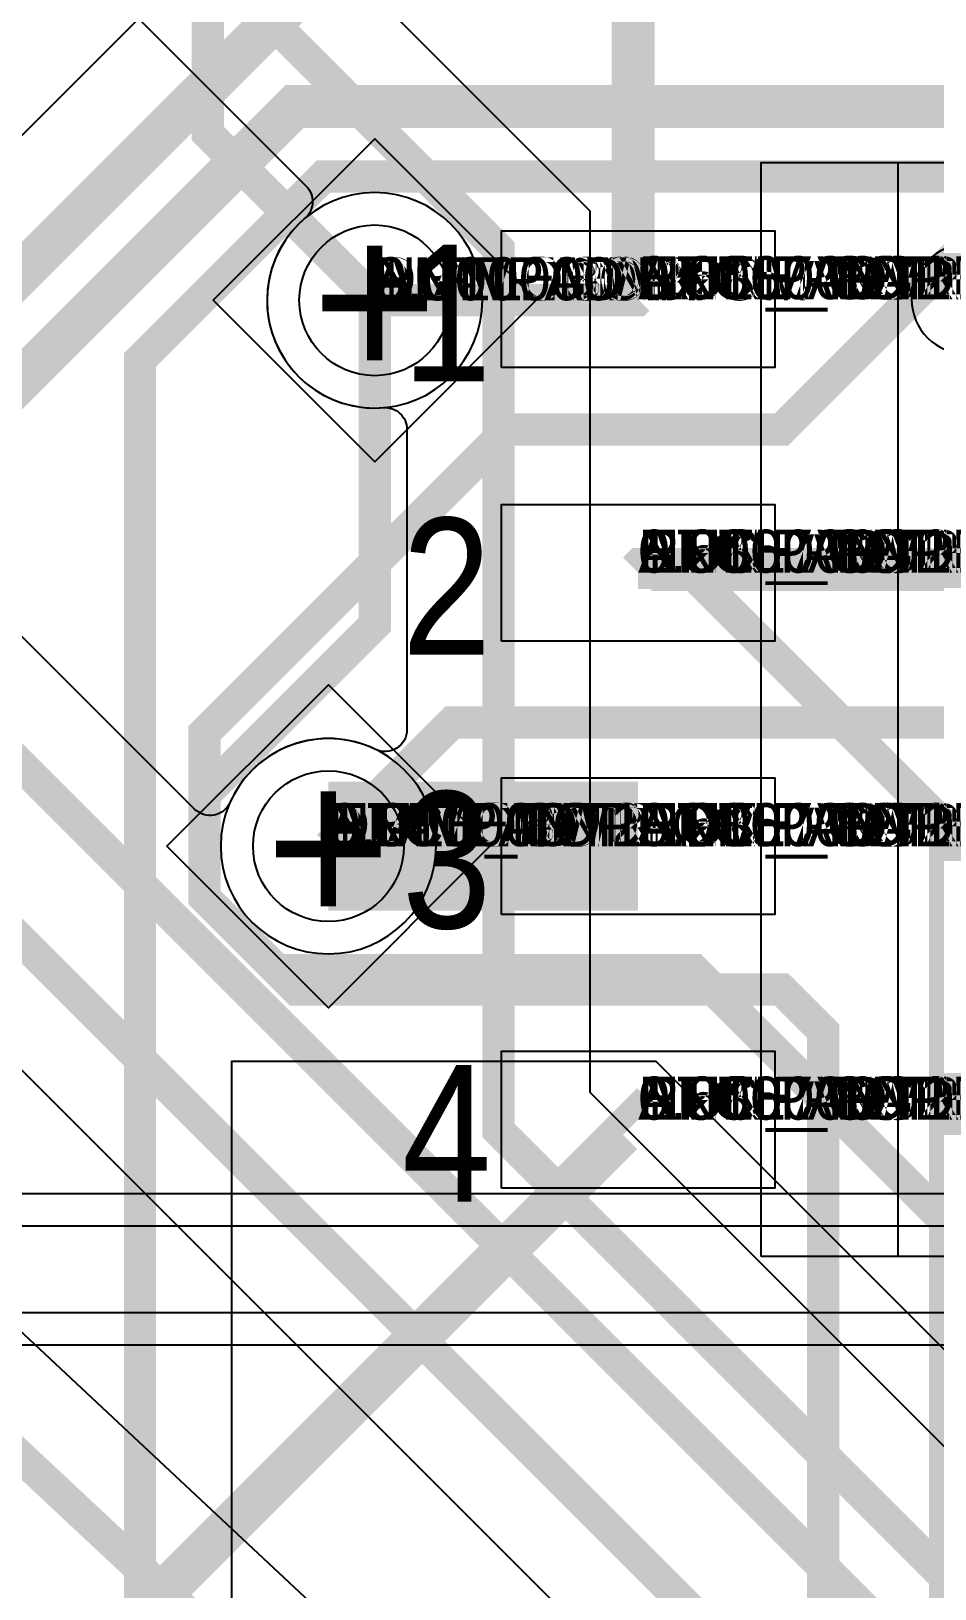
# Model space of a CAD drawing. Extents: x 0 to 323, y 0 to 320.
# Drawn here: x 84.2 to 88.4, y 23.52 to 30.75 of the extents above; entities that cross this region are included whole.
import ezdxf
from ezdxf.enums import TextEntityAlignment as Align

# ---------------------------------------------------------------- set-up
doc = ezdxf.new("R2010")
doc.units = 0
doc.header["$MEASUREMENT"] = 0
doc.layers.get('0').update_dxf_attribs({"linetype": 'CONTINUOUS'})
for name, color, linetype in [('CDN_FIGURES', 7, 'CONTINUOUS'), ('ETCH_BOTTOM', 7, 'CONTINUOUS'), ('ETCH_GND', 3, 'CONTINUOUS'), ('ETCH_INT1', 4, 'CONTINUOUS'), ('ETCH_INT2', 5, 'CONTINUOUS'), ('ETCH_PWR', 6, 'CONTINUOUS'), ('ETCH_TOP', 2, 'CONTINUOUS'), ('MANUFACTURING_NCLEGEND-1-6', 8, 'CONTINUOUS'), ('PACKAGE_GEOMETRY_ASSEMBLY_TOP', 11, 'CONTINUOUS'), ('PACKAGE_GEOMETRY_PIN_NUMBER', 9, 'CONTINUOUS')]:
    doc.layers.add(name, color=color, linetype=linetype)

# ---------------------------------------------------------------- blocks, each defined once
blk = doc.blocks.new('PAD_INFO')
for tag in ['SHAPE_TYPE', 'PAD_HEIGHT', 'PAD_LAYER', 'PAD_TYPE', 'PAD_WIDTH']:
    blk.add_attdef(tag, (0, 0), '', height=0.2)
at = {"flags": 2}
blk.add_attdef('CDN_TYPE', (0, 0), '', height=0.2, dxfattribs=at)
blk = doc.blocks.new('DRILL_INFO')
at = {"flags": 2}
blk.add_attdef('CDN_TYPE', (0, 0), '', height=0.2, dxfattribs=at)
for tag in ['FSHAPE', 'FCHAR', 'DRILL_HEIGHT', 'DIAMETER', 'PLATED', 'DRILL_WIDTH']:
    blk.add_attdef(tag, (0, 0), '', height=0.2)
blk = doc.blocks.new('VIA0700X0300')
at = {"layer": 'ETCH_BOTTOM'}
blk.add_circle((0, 0), 0.35, dxfattribs=at)
at = {"layer": 'ETCH_GND'}
blk.add_circle((0, 0), 0.35, dxfattribs=at)
at = {"layer": 'ETCH_INT1'}
blk.add_circle((0, 0), 0.35, dxfattribs=at)
at = {"layer": 'ETCH_INT2'}
blk.add_circle((0, 0), 0.35, dxfattribs=at)
at = {"layer": 'ETCH_PWR'}
blk.add_circle((0, 0), 0.35, dxfattribs=at)
at = {"layer": 'ETCH_TOP'}
blk.add_circle((0, 0), 0.35, dxfattribs=at)
ref = blk.add_blockref('PAD_INFO', (0, 0))
ref.add_attrib('PAD_LAYER', 'ETCH_TOP', (0, 0), dxfattribs={"height": 0.2})
ref.add_attrib('SHAPE_TYPE', 'NULL', (0, 0), dxfattribs={"height": 0.2})
ref.add_attrib('PAD_TYPE', 'ANTIPAD', (0, 0), dxfattribs={"height": 0.2})
ref.add_attrib('PAD_WIDTH', '0.000000', (0, 0), dxfattribs={"height": 0.2})
ref.add_attrib('PAD_HEIGHT', '0.000000', (0, 0), dxfattribs={"height": 0.2})
ref = blk.add_blockref('PAD_INFO', (0, 0))
ref.add_attrib('PAD_LAYER', 'ETCH_GND', (0, 0), dxfattribs={"height": 0.2})
ref.add_attrib('SHAPE_TYPE', 'NULL', (0, 0), dxfattribs={"height": 0.2})
ref.add_attrib('PAD_TYPE', 'ANTIPAD', (0, 0), dxfattribs={"height": 0.2})
ref.add_attrib('PAD_WIDTH', '0.000000', (0, 0), dxfattribs={"height": 0.2})
ref.add_attrib('PAD_HEIGHT', '0.000000', (0, 0), dxfattribs={"height": 0.2})
ref = blk.add_blockref('PAD_INFO', (0, 0))
ref.add_attrib('PAD_LAYER', 'ETCH_INT1', (0, 0), dxfattribs={"height": 0.2})
ref.add_attrib('SHAPE_TYPE', 'NULL', (0, 0), dxfattribs={"height": 0.2})
ref.add_attrib('PAD_TYPE', 'ANTIPAD', (0, 0), dxfattribs={"height": 0.2})
ref.add_attrib('PAD_WIDTH', '0.000000', (0, 0), dxfattribs={"height": 0.2})
ref.add_attrib('PAD_HEIGHT', '0.000000', (0, 0), dxfattribs={"height": 0.2})
ref = blk.add_blockref('PAD_INFO', (0, 0))
ref.add_attrib('PAD_LAYER', 'ETCH_INT2', (0, 0), dxfattribs={"height": 0.2})
ref.add_attrib('SHAPE_TYPE', 'NULL', (0, 0), dxfattribs={"height": 0.2})
ref.add_attrib('PAD_TYPE', 'ANTIPAD', (0, 0), dxfattribs={"height": 0.2})
ref.add_attrib('PAD_WIDTH', '0.000000', (0, 0), dxfattribs={"height": 0.2})
ref.add_attrib('PAD_HEIGHT', '0.000000', (0, 0), dxfattribs={"height": 0.2})
ref = blk.add_blockref('PAD_INFO', (0, 0))
ref.add_attrib('PAD_LAYER', 'ETCH_PWR', (0, 0), dxfattribs={"height": 0.2})
ref.add_attrib('SHAPE_TYPE', 'NULL', (0, 0), dxfattribs={"height": 0.2})
ref.add_attrib('PAD_TYPE', 'ANTIPAD', (0, 0), dxfattribs={"height": 0.2})
ref.add_attrib('PAD_WIDTH', '0.000000', (0, 0), dxfattribs={"height": 0.2})
ref.add_attrib('PAD_HEIGHT', '0.000000', (0, 0), dxfattribs={"height": 0.2})
ref = blk.add_blockref('PAD_INFO', (0, 0))
ref.add_attrib('PAD_LAYER', 'ETCH_BOTTOM', (0, 0), dxfattribs={"height": 0.2})
ref.add_attrib('SHAPE_TYPE', 'NULL', (0, 0), dxfattribs={"height": 0.2})
ref.add_attrib('PAD_TYPE', 'ANTIPAD', (0, 0), dxfattribs={"height": 0.2})
ref.add_attrib('PAD_WIDTH', '0.000000', (0, 0), dxfattribs={"height": 0.2})
ref.add_attrib('PAD_HEIGHT', '0.000000', (0, 0), dxfattribs={"height": 0.2})
ref = blk.add_blockref('PAD_INFO', (0, 0))
ref.add_attrib('PAD_LAYER', 'ETCH_TOP', (0, 0), dxfattribs={"height": 0.2})
ref.add_attrib('SHAPE_TYPE', 'NULL', (0, 0), dxfattribs={"height": 0.2})
ref.add_attrib('PAD_TYPE', 'THERMAL', (0, 0), dxfattribs={"height": 0.2})
ref.add_attrib('PAD_WIDTH', '0.000000', (0, 0), dxfattribs={"height": 0.2})
ref.add_attrib('PAD_HEIGHT', '0.000000', (0, 0), dxfattribs={"height": 0.2})
ref = blk.add_blockref('PAD_INFO', (0, 0))
ref.add_attrib('PAD_LAYER', 'ETCH_GND', (0, 0), dxfattribs={"height": 0.2})
ref.add_attrib('SHAPE_TYPE', 'NULL', (0, 0), dxfattribs={"height": 0.2})
ref.add_attrib('PAD_TYPE', 'THERMAL', (0, 0), dxfattribs={"height": 0.2})
ref.add_attrib('PAD_WIDTH', '0.000000', (0, 0), dxfattribs={"height": 0.2})
ref.add_attrib('PAD_HEIGHT', '0.000000', (0, 0), dxfattribs={"height": 0.2})
ref = blk.add_blockref('PAD_INFO', (0, 0))
ref.add_attrib('PAD_LAYER', 'ETCH_INT1', (0, 0), dxfattribs={"height": 0.2})
ref.add_attrib('SHAPE_TYPE', 'NULL', (0, 0), dxfattribs={"height": 0.2})
ref.add_attrib('PAD_TYPE', 'THERMAL', (0, 0), dxfattribs={"height": 0.2})
ref.add_attrib('PAD_WIDTH', '0.000000', (0, 0), dxfattribs={"height": 0.2})
ref.add_attrib('PAD_HEIGHT', '0.000000', (0, 0), dxfattribs={"height": 0.2})
ref = blk.add_blockref('PAD_INFO', (0, 0))
ref.add_attrib('PAD_LAYER', 'ETCH_INT2', (0, 0), dxfattribs={"height": 0.2})
ref.add_attrib('SHAPE_TYPE', 'NULL', (0, 0), dxfattribs={"height": 0.2})
ref.add_attrib('PAD_TYPE', 'THERMAL', (0, 0), dxfattribs={"height": 0.2})
ref.add_attrib('PAD_WIDTH', '0.000000', (0, 0), dxfattribs={"height": 0.2})
ref.add_attrib('PAD_HEIGHT', '0.000000', (0, 0), dxfattribs={"height": 0.2})
ref = blk.add_blockref('PAD_INFO', (0, 0))
ref.add_attrib('PAD_LAYER', 'ETCH_PWR', (0, 0), dxfattribs={"height": 0.2})
ref.add_attrib('SHAPE_TYPE', 'NULL', (0, 0), dxfattribs={"height": 0.2})
ref.add_attrib('PAD_TYPE', 'THERMAL', (0, 0), dxfattribs={"height": 0.2})
ref.add_attrib('PAD_WIDTH', '0.000000', (0, 0), dxfattribs={"height": 0.2})
ref.add_attrib('PAD_HEIGHT', '0.000000', (0, 0), dxfattribs={"height": 0.2})
ref = blk.add_blockref('PAD_INFO', (0, 0))
ref.add_attrib('PAD_LAYER', 'ETCH_BOTTOM', (0, 0), dxfattribs={"height": 0.2})
ref.add_attrib('SHAPE_TYPE', 'NULL', (0, 0), dxfattribs={"height": 0.2})
ref.add_attrib('PAD_TYPE', 'THERMAL', (0, 0), dxfattribs={"height": 0.2})
ref.add_attrib('PAD_WIDTH', '0.000000', (0, 0), dxfattribs={"height": 0.2})
ref.add_attrib('PAD_HEIGHT', '0.000000', (0, 0), dxfattribs={"height": 0.2})
ref = blk.add_blockref('PAD_INFO', (0, 0))
ref.add_attrib('PAD_LAYER', 'ETCH_TOP', (0, 0), dxfattribs={"height": 0.2})
ref.add_attrib('SHAPE_TYPE', 'CIRCLE', (0, 0), dxfattribs={"height": 0.2})
ref.add_attrib('PAD_TYPE', 'REGULAR', (0, 0), dxfattribs={"height": 0.2})
ref.add_attrib('PAD_WIDTH', '0.700000', (0, 0), dxfattribs={"height": 0.2})
ref.add_attrib('PAD_HEIGHT', '0.700000', (0, 0), dxfattribs={"height": 0.2})
ref = blk.add_blockref('PAD_INFO', (0, 0))
ref.add_attrib('PAD_LAYER', 'ETCH_GND', (0, 0), dxfattribs={"height": 0.2})
ref.add_attrib('SHAPE_TYPE', 'CIRCLE', (0, 0), dxfattribs={"height": 0.2})
ref.add_attrib('PAD_TYPE', 'REGULAR', (0, 0), dxfattribs={"height": 0.2})
ref.add_attrib('PAD_WIDTH', '0.700000', (0, 0), dxfattribs={"height": 0.2})
ref.add_attrib('PAD_HEIGHT', '0.700000', (0, 0), dxfattribs={"height": 0.2})
ref = blk.add_blockref('PAD_INFO', (0, 0))
ref.add_attrib('PAD_LAYER', 'ETCH_INT1', (0, 0), dxfattribs={"height": 0.2})
ref.add_attrib('SHAPE_TYPE', 'CIRCLE', (0, 0), dxfattribs={"height": 0.2})
ref.add_attrib('PAD_TYPE', 'REGULAR', (0, 0), dxfattribs={"height": 0.2})
ref.add_attrib('PAD_WIDTH', '0.700000', (0, 0), dxfattribs={"height": 0.2})
ref.add_attrib('PAD_HEIGHT', '0.700000', (0, 0), dxfattribs={"height": 0.2})
ref = blk.add_blockref('PAD_INFO', (0, 0))
ref.add_attrib('PAD_LAYER', 'ETCH_INT2', (0, 0), dxfattribs={"height": 0.2})
ref.add_attrib('SHAPE_TYPE', 'CIRCLE', (0, 0), dxfattribs={"height": 0.2})
ref.add_attrib('PAD_TYPE', 'REGULAR', (0, 0), dxfattribs={"height": 0.2})
ref.add_attrib('PAD_WIDTH', '0.700000', (0, 0), dxfattribs={"height": 0.2})
ref.add_attrib('PAD_HEIGHT', '0.700000', (0, 0), dxfattribs={"height": 0.2})
ref = blk.add_blockref('PAD_INFO', (0, 0))
ref.add_attrib('PAD_LAYER', 'ETCH_PWR', (0, 0), dxfattribs={"height": 0.2})
ref.add_attrib('SHAPE_TYPE', 'CIRCLE', (0, 0), dxfattribs={"height": 0.2})
ref.add_attrib('PAD_TYPE', 'REGULAR', (0, 0), dxfattribs={"height": 0.2})
ref.add_attrib('PAD_WIDTH', '0.700000', (0, 0), dxfattribs={"height": 0.2})
ref.add_attrib('PAD_HEIGHT', '0.700000', (0, 0), dxfattribs={"height": 0.2})
ref = blk.add_blockref('PAD_INFO', (0, 0))
ref.add_attrib('PAD_LAYER', 'ETCH_BOTTOM', (0, 0), dxfattribs={"height": 0.2})
ref.add_attrib('SHAPE_TYPE', 'CIRCLE', (0, 0), dxfattribs={"height": 0.2})
ref.add_attrib('PAD_TYPE', 'REGULAR', (0, 0), dxfattribs={"height": 0.2})
ref.add_attrib('PAD_WIDTH', '0.700000', (0, 0), dxfattribs={"height": 0.2})
ref.add_attrib('PAD_HEIGHT', '0.700000', (0, 0), dxfattribs={"height": 0.2})
ref = blk.add_blockref('DRILL_INFO', (0, 0))
ref.add_attrib('DIAMETER', '0.300000', (0, 0), dxfattribs={"height": 0.2})
ref.add_attrib('PLATED', 'PLATED', (0, 0), dxfattribs={"height": 0.2})
ref.add_attrib('FSHAPE', 'DIAMOND', (0, 0), dxfattribs={"height": 0.2})
ref.add_attrib('FCHAR', '+', (0, 0), dxfattribs={"height": 0.2})
ref.add_attrib('DRILL_WIDTH', '1.500000', (0, 0), dxfattribs={"height": 0.2})
ref.add_attrib('DRILL_HEIGHT', '1.500000', (0, 0), dxfattribs={"height": 0.2})
for tag in ['CDN_TYPE', 'PIN']:
    blk.add_attdef(tag, (0, 0), '', height=0.2)
at = {"flags": 2}
for tag in ['PSTKNAME', 'BBV']:
    blk.add_attdef(tag, (0, 0), '', height=0.2, dxfattribs=at)
blk = doc.blocks.new('FIGURE_DIAMOND')
at = {"layer": 'CDN_FIGURES'}
blk.add_lwpolyline([(-0.5, 0), (0, 0.5), (0.5, 0), (0, -0.5)], close=True, dxfattribs=at)
blk = doc.blocks.new('SMD50_25')
at = {"layer": 'ETCH_TOP'}
blk.add_lwpolyline([(-0.635, -0.3175), (-0.635, 0.3175), (0.635, 0.3175), (0.635, -0.3175)], close=True, dxfattribs=at)
ref = blk.add_blockref('PAD_INFO', (0, 0))
ref.add_attrib('PAD_LAYER', 'ETCH_TOP', (0, 0), dxfattribs={"height": 0.2})
ref.add_attrib('SHAPE_TYPE', 'NULL', (0, 0), dxfattribs={"height": 0.2})
ref.add_attrib('PAD_TYPE', 'ANTIPAD', (0, 0), dxfattribs={"height": 0.2})
ref.add_attrib('PAD_WIDTH', '0.000000', (0, 0), dxfattribs={"height": 0.2})
ref.add_attrib('PAD_HEIGHT', '0.000000', (0, 0), dxfattribs={"height": 0.2})
ref = blk.add_blockref('PAD_INFO', (0, 0))
ref.add_attrib('PAD_LAYER', 'ETCH_GND', (0, 0), dxfattribs={"height": 0.2})
ref.add_attrib('SHAPE_TYPE', 'NULL', (0, 0), dxfattribs={"height": 0.2})
ref.add_attrib('PAD_TYPE', 'ANTIPAD', (0, 0), dxfattribs={"height": 0.2})
ref.add_attrib('PAD_WIDTH', '0.000000', (0, 0), dxfattribs={"height": 0.2})
ref.add_attrib('PAD_HEIGHT', '0.000000', (0, 0), dxfattribs={"height": 0.2})
ref = blk.add_blockref('PAD_INFO', (0, 0))
ref.add_attrib('PAD_LAYER', 'ETCH_INT1', (0, 0), dxfattribs={"height": 0.2})
ref.add_attrib('SHAPE_TYPE', 'NULL', (0, 0), dxfattribs={"height": 0.2})
ref.add_attrib('PAD_TYPE', 'ANTIPAD', (0, 0), dxfattribs={"height": 0.2})
ref.add_attrib('PAD_WIDTH', '0.000000', (0, 0), dxfattribs={"height": 0.2})
ref.add_attrib('PAD_HEIGHT', '0.000000', (0, 0), dxfattribs={"height": 0.2})
ref = blk.add_blockref('PAD_INFO', (0, 0))
ref.add_attrib('PAD_LAYER', 'ETCH_INT2', (0, 0), dxfattribs={"height": 0.2})
ref.add_attrib('SHAPE_TYPE', 'NULL', (0, 0), dxfattribs={"height": 0.2})
ref.add_attrib('PAD_TYPE', 'ANTIPAD', (0, 0), dxfattribs={"height": 0.2})
ref.add_attrib('PAD_WIDTH', '0.000000', (0, 0), dxfattribs={"height": 0.2})
ref.add_attrib('PAD_HEIGHT', '0.000000', (0, 0), dxfattribs={"height": 0.2})
ref = blk.add_blockref('PAD_INFO', (0, 0))
ref.add_attrib('PAD_LAYER', 'ETCH_PWR', (0, 0), dxfattribs={"height": 0.2})
ref.add_attrib('SHAPE_TYPE', 'NULL', (0, 0), dxfattribs={"height": 0.2})
ref.add_attrib('PAD_TYPE', 'ANTIPAD', (0, 0), dxfattribs={"height": 0.2})
ref.add_attrib('PAD_WIDTH', '0.000000', (0, 0), dxfattribs={"height": 0.2})
ref.add_attrib('PAD_HEIGHT', '0.000000', (0, 0), dxfattribs={"height": 0.2})
ref = blk.add_blockref('PAD_INFO', (0, 0))
ref.add_attrib('PAD_LAYER', 'ETCH_BOTTOM', (0, 0), dxfattribs={"height": 0.2})
ref.add_attrib('SHAPE_TYPE', 'NULL', (0, 0), dxfattribs={"height": 0.2})
ref.add_attrib('PAD_TYPE', 'ANTIPAD', (0, 0), dxfattribs={"height": 0.2})
ref.add_attrib('PAD_WIDTH', '0.000000', (0, 0), dxfattribs={"height": 0.2})
ref.add_attrib('PAD_HEIGHT', '0.000000', (0, 0), dxfattribs={"height": 0.2})
ref = blk.add_blockref('PAD_INFO', (0, 0))
ref.add_attrib('PAD_LAYER', 'ETCH_TOP', (0, 0), dxfattribs={"height": 0.2})
ref.add_attrib('SHAPE_TYPE', 'NULL', (0, 0), dxfattribs={"height": 0.2})
ref.add_attrib('PAD_TYPE', 'THERMAL', (0, 0), dxfattribs={"height": 0.2})
ref.add_attrib('PAD_WIDTH', '0.000000', (0, 0), dxfattribs={"height": 0.2})
ref.add_attrib('PAD_HEIGHT', '0.000000', (0, 0), dxfattribs={"height": 0.2})
ref = blk.add_blockref('PAD_INFO', (0, 0))
ref.add_attrib('PAD_LAYER', 'ETCH_GND', (0, 0), dxfattribs={"height": 0.2})
ref.add_attrib('SHAPE_TYPE', 'NULL', (0, 0), dxfattribs={"height": 0.2})
ref.add_attrib('PAD_TYPE', 'THERMAL', (0, 0), dxfattribs={"height": 0.2})
ref.add_attrib('PAD_WIDTH', '0.000000', (0, 0), dxfattribs={"height": 0.2})
ref.add_attrib('PAD_HEIGHT', '0.000000', (0, 0), dxfattribs={"height": 0.2})
ref = blk.add_blockref('PAD_INFO', (0, 0))
ref.add_attrib('PAD_LAYER', 'ETCH_INT1', (0, 0), dxfattribs={"height": 0.2})
ref.add_attrib('SHAPE_TYPE', 'NULL', (0, 0), dxfattribs={"height": 0.2})
ref.add_attrib('PAD_TYPE', 'THERMAL', (0, 0), dxfattribs={"height": 0.2})
ref.add_attrib('PAD_WIDTH', '0.000000', (0, 0), dxfattribs={"height": 0.2})
ref.add_attrib('PAD_HEIGHT', '0.000000', (0, 0), dxfattribs={"height": 0.2})
ref = blk.add_blockref('PAD_INFO', (0, 0))
ref.add_attrib('PAD_LAYER', 'ETCH_INT2', (0, 0), dxfattribs={"height": 0.2})
ref.add_attrib('SHAPE_TYPE', 'NULL', (0, 0), dxfattribs={"height": 0.2})
ref.add_attrib('PAD_TYPE', 'THERMAL', (0, 0), dxfattribs={"height": 0.2})
ref.add_attrib('PAD_WIDTH', '0.000000', (0, 0), dxfattribs={"height": 0.2})
ref.add_attrib('PAD_HEIGHT', '0.000000', (0, 0), dxfattribs={"height": 0.2})
ref = blk.add_blockref('PAD_INFO', (0, 0))
ref.add_attrib('PAD_LAYER', 'ETCH_PWR', (0, 0), dxfattribs={"height": 0.2})
ref.add_attrib('SHAPE_TYPE', 'NULL', (0, 0), dxfattribs={"height": 0.2})
ref.add_attrib('PAD_TYPE', 'THERMAL', (0, 0), dxfattribs={"height": 0.2})
ref.add_attrib('PAD_WIDTH', '0.000000', (0, 0), dxfattribs={"height": 0.2})
ref.add_attrib('PAD_HEIGHT', '0.000000', (0, 0), dxfattribs={"height": 0.2})
ref = blk.add_blockref('PAD_INFO', (0, 0))
ref.add_attrib('PAD_LAYER', 'ETCH_BOTTOM', (0, 0), dxfattribs={"height": 0.2})
ref.add_attrib('SHAPE_TYPE', 'NULL', (0, 0), dxfattribs={"height": 0.2})
ref.add_attrib('PAD_TYPE', 'THERMAL', (0, 0), dxfattribs={"height": 0.2})
ref.add_attrib('PAD_WIDTH', '0.000000', (0, 0), dxfattribs={"height": 0.2})
ref.add_attrib('PAD_HEIGHT', '0.000000', (0, 0), dxfattribs={"height": 0.2})
ref = blk.add_blockref('PAD_INFO', (0, 0))
ref.add_attrib('PAD_LAYER', 'ETCH_TOP', (0, 0), dxfattribs={"height": 0.2})
ref.add_attrib('SHAPE_TYPE', 'RECTANGLE', (0, 0), dxfattribs={"height": 0.2})
ref.add_attrib('PAD_TYPE', 'REGULAR', (0, 0), dxfattribs={"height": 0.2})
ref.add_attrib('PAD_WIDTH', '1.270000', (0, 0), dxfattribs={"height": 0.2})
ref.add_attrib('PAD_HEIGHT', '0.635000', (0, 0), dxfattribs={"height": 0.2})
ref = blk.add_blockref('PAD_INFO', (0, 0))
ref.add_attrib('PAD_LAYER', 'ETCH_GND', (0, 0), dxfattribs={"height": 0.2})
ref.add_attrib('SHAPE_TYPE', 'NULL', (0, 0), dxfattribs={"height": 0.2})
ref.add_attrib('PAD_TYPE', 'REGULAR', (0, 0), dxfattribs={"height": 0.2})
ref.add_attrib('PAD_WIDTH', '0.000000', (0, 0), dxfattribs={"height": 0.2})
ref.add_attrib('PAD_HEIGHT', '0.000000', (0, 0), dxfattribs={"height": 0.2})
ref = blk.add_blockref('PAD_INFO', (0, 0))
ref.add_attrib('PAD_LAYER', 'ETCH_INT1', (0, 0), dxfattribs={"height": 0.2})
ref.add_attrib('SHAPE_TYPE', 'NULL', (0, 0), dxfattribs={"height": 0.2})
ref.add_attrib('PAD_TYPE', 'REGULAR', (0, 0), dxfattribs={"height": 0.2})
ref.add_attrib('PAD_WIDTH', '0.000000', (0, 0), dxfattribs={"height": 0.2})
ref.add_attrib('PAD_HEIGHT', '0.000000', (0, 0), dxfattribs={"height": 0.2})
ref = blk.add_blockref('PAD_INFO', (0, 0))
ref.add_attrib('PAD_LAYER', 'ETCH_INT2', (0, 0), dxfattribs={"height": 0.2})
ref.add_attrib('SHAPE_TYPE', 'NULL', (0, 0), dxfattribs={"height": 0.2})
ref.add_attrib('PAD_TYPE', 'REGULAR', (0, 0), dxfattribs={"height": 0.2})
ref.add_attrib('PAD_WIDTH', '0.000000', (0, 0), dxfattribs={"height": 0.2})
ref.add_attrib('PAD_HEIGHT', '0.000000', (0, 0), dxfattribs={"height": 0.2})
ref = blk.add_blockref('PAD_INFO', (0, 0))
ref.add_attrib('PAD_LAYER', 'ETCH_PWR', (0, 0), dxfattribs={"height": 0.2})
ref.add_attrib('SHAPE_TYPE', 'NULL', (0, 0), dxfattribs={"height": 0.2})
ref.add_attrib('PAD_TYPE', 'REGULAR', (0, 0), dxfattribs={"height": 0.2})
ref.add_attrib('PAD_WIDTH', '0.000000', (0, 0), dxfattribs={"height": 0.2})
ref.add_attrib('PAD_HEIGHT', '0.000000', (0, 0), dxfattribs={"height": 0.2})
ref = blk.add_blockref('PAD_INFO', (0, 0))
ref.add_attrib('PAD_LAYER', 'ETCH_BOTTOM', (0, 0), dxfattribs={"height": 0.2})
ref.add_attrib('SHAPE_TYPE', 'NULL', (0, 0), dxfattribs={"height": 0.2})
ref.add_attrib('PAD_TYPE', 'REGULAR', (0, 0), dxfattribs={"height": 0.2})
ref.add_attrib('PAD_WIDTH', '0.000000', (0, 0), dxfattribs={"height": 0.2})
ref.add_attrib('PAD_HEIGHT', '0.000000', (0, 0), dxfattribs={"height": 0.2})
ref = blk.add_blockref('DRILL_INFO', (0, 0))
ref.add_attrib('DIAMETER', '0.000000', (0, 0), dxfattribs={"height": 0.2})
ref.add_attrib('PLATED', 'NON_PLATED', (0, 0), dxfattribs={"height": 0.2})
ref.add_attrib('FSHAPE', 'NULL', (0, 0), dxfattribs={"height": 0.2})
ref.add_attrib('DRILL_WIDTH', '0.000000', (0, 0), dxfattribs={"height": 0.2})
ref.add_attrib('DRILL_HEIGHT', '0.000000', (0, 0), dxfattribs={"height": 0.2})
for tag in ['CDN_TYPE', 'PIN']:
    blk.add_attdef(tag, (0, 0), '', height=0.2)
at = {"flags": 2}
for tag in ['PSTKNAME', 'BBV']:
    blk.add_attdef(tag, (0, 0), '', height=0.2, dxfattribs=at)
blk = doc.blocks.new('SOIC8')
at = {"layer": 'PACKAGE_GEOMETRY_ASSEMBLY_TOP'}
blk.add_lwpolyline([(-1.905, -2.54), (-1.905, 2.54), (1.905, 2.54), (1.905, -2.54)], close=True, dxfattribs=at)
blk.add_lwpolyline([(-1.27, 2.54), (-1.27, -2.54)], dxfattribs=at)
blk.add_lwpolyline([(-0.6985, 1.905, 1), (-1.2065, 1.905, 1)], format="xyb", close=True, dxfattribs=at)
at = {"layer": 'ETCH_TOP'}
ref = blk.add_blockref('SMD50_25', (-2.4765, 1.905), dxfattribs=at)
ref.add_attrib('CDN_TYPE', 'PIN', (0, 0), dxfattribs={"height": 0.2})
ref.add_attrib('PIN', '1', (0, 0), dxfattribs={"height": 0.2})
ref = blk.add_blockref('SMD50_25', (-2.4765, 0.635), dxfattribs=at)
ref.add_attrib('CDN_TYPE', 'PIN', (0, 0), dxfattribs={"height": 0.2})
ref.add_attrib('PIN', '2', (0, 0), dxfattribs={"height": 0.2})
ref = blk.add_blockref('SMD50_25', (-2.4765, -0.635), dxfattribs=at)
ref.add_attrib('CDN_TYPE', 'PIN', (0, 0), dxfattribs={"height": 0.2})
ref.add_attrib('PIN', '3', (0, 0), dxfattribs={"height": 0.2})
ref = blk.add_blockref('SMD50_25', (-2.4765, -1.905), dxfattribs=at)
ref.add_attrib('CDN_TYPE', 'PIN', (0, 0), dxfattribs={"height": 0.2})
ref.add_attrib('PIN', '4', (0, 0), dxfattribs={"height": 0.2})
at = {"flags": 2}
for tag in ['SYMBOL_TYPE', 'CDN_TYPE', 'REFDES']:
    blk.add_attdef(tag, (0, 0), '', height=0.2, dxfattribs=at)

msp = doc.modelspace()

# ---------------------------------------------------------------- linework, layer by layer
at = {"layer": 'ETCH_BOTTOM'}
for points, format in [([(103.106, 76.338, 0.15, 0.15, 0), (103.106, 52.814, 0.15, 0.15, 0), (101.425, 51.133, 0.15, 0.15, 0), (101.425, 47.0617, 0.15, 0.15, 0), (101.611, 46.8757, 0.15, 0.15, 0), (102.325, 46.1616, 0.15, 0.15, 0), (102.325, 44.9618, 0.15, 0.15, 0), (102.6618, 44.625, 0.15, 0.15, 0), (103.1333, 44.625, 0.15, 0.15, 0), (104.325, 43.4333, 0.15, 0.15, 0), (104.325, 36.2153, 0.15, 0.15, 0), (95.6497, 27.54, 0.15, 0.15, 0), (86.16, 27.54, 0.15, 0.15, 0), (85.585, 26.965, 0.15, 0.15, 0)], "xyseb"), ([(86.425, 16.9117, 0.15, 0.15, 0), (86.425, 18.975, 0.15, 0.15, 0), (84.71, 20.69, 0.15, 0.15, 0), (84.71, 29.2232, 0.15, 0.15, 0), (85.5618, 30.075, 0.15, 0.15, 0), (97.725, 30.075, 0.15, 0.15, 0), (104, 36.35, 0.2, 0.2, 0), (104, 43.2986, 0.2, 0.2, 0), (102.9986, 44.3, 0.2, 0.2, 0), (102.5271, 44.3, 0.2, 0.2, 0), (101.1, 45.7271, 0.2, 0.2, 0), (101.1, 51.7, 0.2, 0.2, 0), (101.76, 52.36, 0.2, 0.2, 0), (101.76, 61.8679, 0.2, 0.2, 0), (100.3279, 63.3, 0.2, 0.2, 0), (99.45, 63.3, 0.2, 0.2, 0)], "xyseb"), ([(77.7402, 37.5719), (85.557, 37.5719), (91.0001, 43.015), (91.0001, 46.6906, -0.668179), (91.1732, 46.7623), (91.1999, 46.7356), (91.1999, 40.8998, -0.434609), (91.0915, 40.7987, 0.939227), (90.934, 39.6112), (90.9749, 39.6032), (90.9749, 34.924), (90.9613, 34.9094, 0.207939), (90.8013, 34.4585, -0.434609), (90.7002, 34.3501), (88.2457, 34.3501), (78.3499, 24.4543)], "xyb"), ([(67.75, 4.58, 0.2, 0.2, 0), (77.77, 14.6, 0.2, 0.2, 0), (78.4486, 14.6, 0.2, 0.2, 0), (78.8, 14.9514, 0.2, 0.2, 0), (78.8, 24.2679, 0.2, 0.2, 0), (88.4321, 33.9, 0.2, 0.2, 0), (97.07, 33.9, 0.2, 0.2, 0), (101.82, 38.65, 0.2, 0.2, 0), (102.4, 38.65, 0.2, 0.2, 0)], "xyseb"), ([(102.9, 37.4, 0.2, 0.2, 0), (95.9, 30.4, 0.2, 0.2, 0), (85.4271, 30.4, 0.2, 0.2, 0), (80.15, 25.1229, 0.2, 0.2, 0), (80.15, 10.1514, 0.2, 0.2, 0), (79.7986, 9.8, 0.2, 0.2, 0), (78.97, 9.8, 0.2, 0.2, 0), (73.75, 4.58, 0.2, 0.2, 0)], "xyseb"), ([(91.9765, 17.5735, 0.15, 0.15, 0), (91.9765, 21.6967, 0.15, 0.15, 0), (87.2832, 26.39, 0.15, 0.15, 0), (85.3468, 26.39, 0.15, 0.15, 0), (85.01, 26.7268, 0.15, 0.15, 0), (85.01, 27.2032, 0.15, 0.15, 0), (85.8, 27.9932, 0.15, 0.15, 0), (85.8, 29.5, 0.15, 0.15, 0)], "xyseb"), ([(89.4771, 23.3501, 0.668179), (89.5488, 23.5232), (87.1071, 25.9649), (85.1351, 25.9649), (85.1351, 20.8661)], "xyb")]:
    msp.add_lwpolyline(points, format=format, dxfattribs=at)
at = {"layer": 'ETCH_GND'}
for points in [[(86.3001, 29.5, 1), (85.2999, 29.5, 1)], [(86.0851, 26.965, 1), (85.0849, 26.965, 1)]]:
    msp.add_lwpolyline(points, format="xyb", close=True, dxfattribs=at)
at = {"layer": 'ETCH_INT1'}
for points in [[(85.8, 30.0001, 1), (85.8, 28.9999, 1)], [(85.585, 27.4651, 1), (85.585, 26.4649, 1)]]:
    msp.add_lwpolyline(points, format="xyb", close=True, dxfattribs=at)
for points in [[(154.4501, 25.1999), (69.7378, 25.1999), (67.0378, 27.8999), (66.704, 27.8999), (66.704, 27.5083), (69.4122, 24.8001), (155.2378, 24.8001)], [(154.3, 25.35), (69.8, 25.35)]]:
    msp.add_lwpolyline(points, dxfattribs=at)
msp.add_lwpolyline([(69.35, 24.65), (97.1135, 24.65, -0.739728), (97.1703, 24.4645), (97.1703, 24.4645, 3.269726), (97.7297, 24.4645, -0.739728), (97.7865, 24.65), (155.3, 24.65)], format="xyb", dxfattribs=at)
at = {"layer": 'ETCH_INT2'}
for points, format in [([(65.15, 70.95, 0.15, 0.15, 0), (65.15, 69.8132, 0.15, 0.15, 0), (65.125, 69.7882, 0.15, 0.15, 0), (65.125, 69.0382, 0.15, 0.15, 0), (62.075, 65.9882, 0.15, 0.15, 0), (62.075, 64.5883, 0.15, 0.15, 0), (62.275, 64.3883, 0.15, 0.15, 0), (62.275, 59.8493, 0.15, 0.15, 0), (69.878, 52.2463, 0.15, 0.15, 0), (69.878, 47.6477, 0.15, 0.15, 0), (76.85, 40.6756, 0.15, 0.15, 0), (76.85, 34.6501, 0.15, 0.15, 0), (93.0499, 18.4501, 0.15, 0.15, 0), (94.7, 16.8, 0.15, 0.15, 0)], "xyseb"), ([(98.571, 12.414, 0.15, 0.15, 0), (98.5306, 12.4544, 0.15, 0.15, 0), (98.2324, 12.4544, 0.15, 0.15, 0), (69.578, 41.1088, 0.15, 0.15, 0), (69.578, 52.122, 0.15, 0.15, 0), (61.75, 59.95, 0.15, 0.15, 0), (61.75, 62.1243, 0.15, 0.15, 0), (61.7, 62.1743, 0.15, 0.15, 0), (61.7, 64.15, 0.15, 0.15, 0)], "xyseb"), ([(98.521, 10.911, 0.15, 0.15, 0), (97.589, 10.911, 0.15, 0.15, 0), (87.4969, 21.0031, 0.15, 0.15, 0), (74.0618, 33.575, 0.15, 0.15, 0), (73.8618, 33.575, 0.15, 0.15, 0), (61.45, 45.9868, 0.15, 0.15, 0), (61.45, 62, 0.15, 0.15, 0), (61.1, 62.35, 0.15, 0.15, 0)], "xyseb"), ([(108.9, 3.6, 0.15, 0.15, 0), (105.8599, 6.64, 0.15, 0.15, 0), (105.1808, 6.64, 0.15, 0.15, 0), (98.8318, 12.989, 0.15, 0.15, 0), (98.3588, 12.989, 0.15, 0.15, 0), (96.513, 14.8348, 0.15, 0.15, 0), (96.513, 15.0539, 0.15, 0.15, 0), (96.5094, 15.0988, 0.15, 0.15, 0), (96.5, 15.1082, 0.15, 0.15, 0), (96.5, 15.8132, 0.15, 0.15, 0), (94.7172, 17.596, 0.15, 0.15, 0), (94.4238, 17.596, 0.15, 0.15, 0), (91.8, 20.2198, 0.15, 0.15, 0), (86.375, 25.6447, 0.15, 0.15, 0), (86.375, 29.7383, 0.15, 0.15, 0), (80.8, 35.3133, 0.15, 0.15, 0), (80.8, 37.6633, 0.15, 0.15, 0), (70.178, 48.2853, 0.15, 0.15, 0), (70.178, 56.278, 0.15, 0.15, 0)], "xyseb"), ([(71.0749, 48.2871), (85.5939, 33.7681, -0.622285), (85.5353, 33.5959, 2.030775), (86.0959, 33.0353, -0.622285), (86.2681, 33.0939), (95.77, 23.592, -0.492704), (95.7491, 23.4326, 0.97368), (96.2275, 22.5546, -0.560286), (96.375, 22.4643), (96.375, 16.7842, -0.668179), (96.2019, 16.7125), (95.0552, 17.8592), (95.0782, 17.8938, 0.943141), (94.281, 18.4949, -0.437934), (94.1321, 18.4889), (91.0581, 21.5628, -0.447747), (91.0666, 21.7139, 1.119585), (90.3638, 22.4166, -0.447563), (90.2128, 22.4081), (86.8001, 25.8208), (86.8001, 29.9144), (81.2251, 35.4894)], "xyb")]:
    msp.add_lwpolyline(points, format=format, dxfattribs=at)
for points in [[(91.5195, 17.7766, -0.526334), (91.3551, 17.7461), (87.7925, 21.3087), (74.2297, 34.0001), (74.0379, 34.0001), (73.2061, 34.8319, -0.622285), (73.2647, 35.0041, 2.030775), (72.7041, 35.5647, -0.622285), (72.5319, 35.5061), (65.6679, 42.3701, -0.437934), (65.6739, 42.519, 1.08428), (64.969, 43.2239, -0.437934), (64.8201, 43.2179), (61.8751, 46.1629), (61.8751, 58.9789, -0.668179), (62.0482, 59.0506), (69.1529, 51.9459), (69.1529, 40.9327), (91.8669, 18.2187, -0.562554), (91.8258, 18.0503, 0.214832), (91.5195, 17.7766)], [(85.128, 27.1681, -0.526334), (84.9636, 27.1376), (77.2751, 34.8262), (77.2751, 40.3422, -0.668179), (77.4482, 40.4139), (78.3601, 39.502, -0.438125), (78.3541, 39.353, 1.08428), (79.059, 38.6481, -0.438125), (79.208, 38.6541), (80.3749, 37.4872), (80.3749, 35.1372), (85.4821, 30.03, -0.438125), (85.4761, 29.881, 0.72823), (85.8403, 29.0015, -0.438145), (85.9499, 28.9005), (85.9499, 27.5057, -0.554215), (85.8041, 27.4146, 0.424576), (85.128, 27.1681)]]:
    msp.add_lwpolyline(points, format="xyb", close=True, dxfattribs=at)
at = {"layer": 'ETCH_PWR'}
for points in [[(86.3001, 29.5, 1), (85.2999, 29.5, 1)], [(86.0851, 26.965, 1), (85.0849, 26.965, 1)]]:
    msp.add_lwpolyline(points, format="xyb", close=True, dxfattribs=at)
at = {"layer": 'ETCH_TOP'}
for points in [[(85.8, 29.5, 0.15, 0.15, 0), (85.025, 30.275, 0.15, 0.15, 0), (85.025, 34.875, 0.15, 0.15, 0), (87.321, 37.171, 0.15, 0.15, 0), (87.321, 42.5157, 0.15, 0.15, 0), (86.725, 43.1117, 0.15, 0.15, 0), (86.725, 43.5883, 0.15, 0.15, 0), (87.2, 44.0633, 0.15, 0.15, 0), (87.2, 51.05, 0.15, 0.15, 0), (87.85, 51.7, 0.15, 0.15, 0), (87.85, 51.95, 0.15, 0.15, 0)], [(87.0235, 20.835, 0.15, 0.15, 0), (87.751, 21.5625, 0.15, 0.15, 0), (87.7517, 21.5625, 0.15, 0.15, 0), (87.8835, 21.6943, 0.15, 0.15, 0), (87.8835, 26.1057, 0.15, 0.15, 0), (87.6892, 26.3, 0.15, 0.15, 0), (85.4368, 26.3, 0.15, 0.15, 0), (85.01, 26.7268, 0.15, 0.15, 0), (85.01, 27.4922, 0.15, 0.15, 0), (86.4178, 28.9, 0.15, 0.15, 0), (87.6892, 28.9, 0.15, 0.15, 0), (90.375, 31.5858, 0.15, 0.15, 0), (90.375, 36.025, 0.15, 0.15, 0), (91.3566, 37.0066, 0.15, 0.15, 0)], [(91.4, 32.9, 0.2, 0.2, 0), (91.4, 30.75, 0.2, 0.2, 0), (88.9, 28.25, 0.2, 0.2, 0), (87.0385, 28.25, 0.2, 0.2, 0), (87.0235, 28.235, 0.2, 0.2, 0)], [(87, 31.35, 0.2, 0.2, 0), (87, 29.5285, 0.2, 0.2, 0), (87.0235, 29.505, 0.2, 0.2, 0)], [(85.8, 29.5, 0.15, 0.15, 0), (87.0185, 29.5, 0.15, 0.15, 0), (87.0235, 29.505, 0.15, 0.15, 0)], [(91.6833, 19.565, 0.15, 0.15, 0), (88.4501, 22.7982, 0.15, 0.15, 0), (88.4501, 27.0574, 0.15, 0.15, 0), (87.2725, 28.235, 0.15, 0.15, 0), (87.0235, 28.235, 0.15, 0.15, 0)], [(87.0235, 26.965, 0.6, 0.6, 0), (85.585, 26.965, 0.6, 0.6, 0)], [(82.3, 14.55, 0.2, 0.2, 0), (83.6, 14.55, 0.2, 0.2, 0), (84.05, 15, 0.2, 0.2, 0), (84.05, 22.7315, 0.2, 0.2, 0), (87.0185, 25.7, 0.2, 0.2, 0), (87.0235, 25.695, 0.2, 0.2, 0)]]:
    msp.add_lwpolyline(points, format="xyseb", dxfattribs=at)

# ---------------------------------------------------------------- block references
msp.add_blockref('SOIC8', (89.5, 27.6))
for p in [(85.8, 29.5), (85.585, 26.965)]:
    msp.add_blockref('VIA0700X0300', p, dxfattribs=at)
at = {"layer": 'MANUFACTURING_NCLEGEND-1-6', "xscale": 1.5, "yscale": 1.5}
for p in [(85.8, 29.5), (85.585, 26.965)]:
    msp.add_blockref('FIGURE_DIAMOND', p, dxfattribs=at)

# ---------------------------------------------------------------- texts
at = {"layer": 'MANUFACTURING_NCLEGEND-1-6'}
for p in [(85.8, 29.5), (85.585, 26.965)]:
    msp.add_text('+', height=0.75, dxfattribs=at).set_placement(p, align=Align.MIDDLE_CENTER)
at = {"layer": 'PACKAGE_GEOMETRY_PIN_NUMBER', "width": 0.88}
for s, p in [('1', (86.1345, 29.124)), ('2', (86.1345, 27.854)), ('3', (86.1345, 26.584)), ('4', (86.1345, 25.314))]:
    msp.add_text(s, height=0.635, dxfattribs=at).set_placement(p, align=Align.CENTER)

doc.saveas('drawing.dxf')
